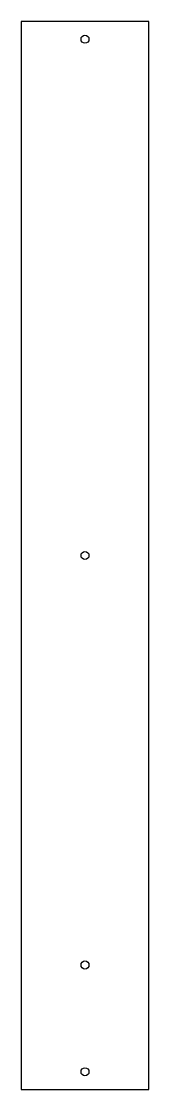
# Model space of a CAD drawing. Header units: millimetres. Extents: x -46 to 26, y -580 to 20.
import ezdxf

# ---------------------------------------------------------------- set-up
doc = ezdxf.new("R2010")
doc.units = ezdxf.units.MM

msp = doc.modelspace()

# ---------------------------------------------------------------- linework, layer by layer
msp.add_lwpolyline([(25.85, -580), (25.85, 20), (-45.87, 20), (-45.87, -580)], close=True)
for centre in [(-10.01, 10), (-10.01, -280), (-10.01, -510), (-10.01, -570)]:
    msp.add_circle(centre, 2.25)

doc.saveas('drawing.dxf')
